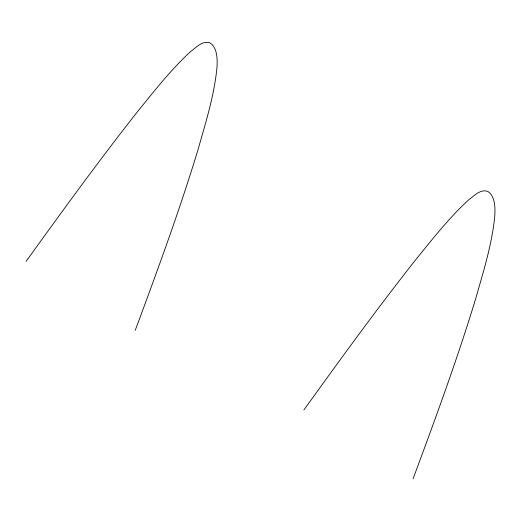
<?xml version="1.0" encoding="UTF-8"?>
<svg xmlns="http://www.w3.org/2000/svg" width="521" height="521" viewBox="0 0 521 521"><rect width="100%" height="100%" fill="white"/><g stroke="black" fill="none" stroke-linecap="round" stroke-linejoin="round"><path stroke-width="0.78" d="M135.265 330.281C157.407 270.601 179.432 210.823 197.947 149.898C205.639 122.806 214.255 95.636 216.964 67.476A318.572 49.716 -61.9 0 0 216.814 56.099C216.176 51.143 214.502 45.692 210.028 42.891C202.636 40.208 196.222 47.45 190.823 51.358C170.921 69.632 154.275 91.058 137.277 111.963C98.821 160.748 62.344 211.057 26.05 261.464M413.068 478.819C435.217 419.144 457.243 359.36 475.758 298.442C483.449 271.343 492.065 244.173 494.774 216.02A318.572 49.716 -61.9 0 0 494.618 204.642C493.986 199.68 492.306 194.235 487.832 191.435C480.447 188.752 474.032 195.987 468.626 199.901C448.731 218.175 432.078 239.601 415.087 260.507C376.624 309.292 340.148 359.601 303.854 410.007"/></g></svg>
